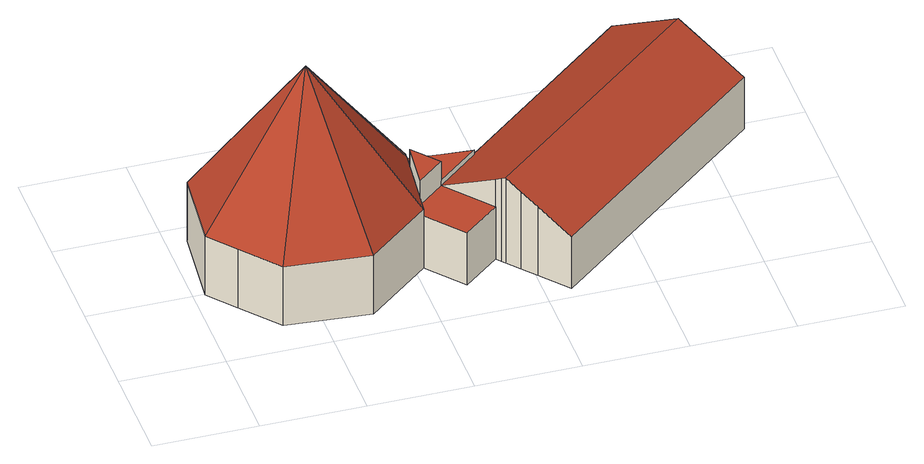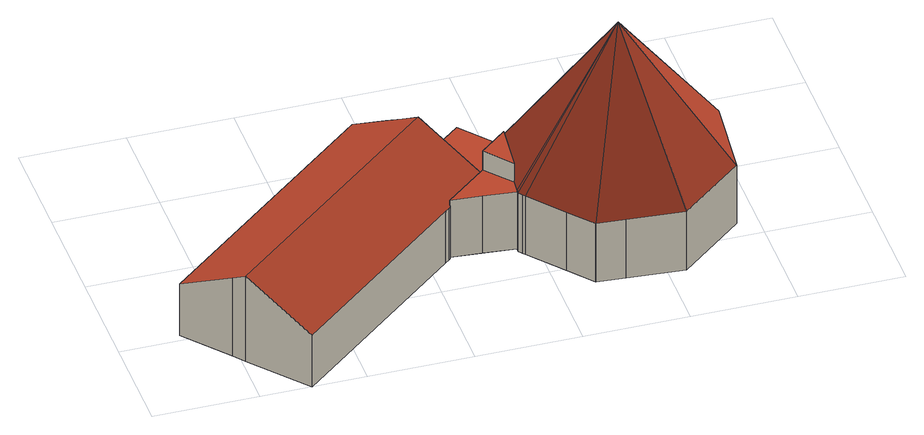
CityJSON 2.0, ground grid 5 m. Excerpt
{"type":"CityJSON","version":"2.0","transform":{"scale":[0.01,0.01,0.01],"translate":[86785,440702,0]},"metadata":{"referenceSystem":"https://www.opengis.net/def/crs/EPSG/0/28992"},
"CityObjects":{
"building1":{"type":"Building","attributes":{"TerrainHeight":-0.37,"bron_geo":"Lidar 15-30 punten - nov. 2008","bron_tex":"UltraCAM-X 10cm juni 2008","status":"1","voll_tex":"complete"},"geometry":[{"type":"MultiSurface","lod":"2","boundaries":[[[0,1,2,3,4]],[[5,6,7]],[[8,9,10,11,12]],[[13,14,15,16,17,18,19,20,21,22,23]],[[24,25,26,27,28,16,15]],[[29,30,31]],[[30,29,32]],[[32,29,33,34]],[[29,35,33]],[[29,36,35]],[[29,37,38,36]],[[39,37,29,40,41]],[[29,42,43,44,40]],[[42,29,45,46]],[[29,31,45]],[[47,48,49,50,51,52,53,54,55,56,57,58,59,60,61,62,63,64,65]],[[30,63,62,31]],[[32,64,63,30]],[[34,66,64,32]],[[33,65,66,34]],[[35,47,65,33]],[[36,48,47,35]],[[38,67,48,36]],[[37,68,67,38]],[[39,49,68,37]],[[41,69,49,39]],[[40,70,69,41]],[[44,71,70,40]],[[43,51,71,44]],[[42,51,43]],[[46,72,51,42]],[[45,52,72,46]],[[31,62,52,45]],[[3,52,73,4]],[[2,74,52,3]],[[1,53,74,2]],[[0,23,22,1]],[[6,73,75,7]],[[5,0,4,6]],[[7,11,10,5]],[[11,75,62,12]],[[8,61,60,9]],[[12,62,61,8]],[[21,76,53,22]],[[20,54,76,21]],[[19,77,54,20]],[[18,55,77,19]],[[17,56,55,18]],[[16,78,56,17]],[[14,79,80,15]],[[13,60,79,14]],[[23,10,9,13]],[[28,81,78,16]],[[27,82,81,28]],[[26,58,82,27]],[[25,59,58,26]],[[24,83,59,25]],[[15,80,83,24]]],"semantics":{"surfaces":[{"type":"RoofSurface"},{"type":"GroundSurface"},{"type":"WallSurface"}],"values":[0,0,0,0,0,0,0,0,0,0,0,0,0,0,0,1,2,2,2,2,2,2,2,2,2,2,2,2,2,2,2,2,2,2,2,2,2,2,2,2,2,2,2,2,2,2,2,2,2,2,2,2,2,2,2,2,2,2]}}]}
},
"vertices":[
[1182,592,316],[1389,764,316],[1239,778,316],[1084,794,316],[1076,720,316],[1182,592,421],[1076,720,421],[1051,482,421],[1189,223,289],[1366,370,289],[1182,592,289],[1051,482,289],[1042,399,289],[1366,370,441],[1387,345,458],[1401,329,469],[2481,1230,469],[2255,1500,285],[1417,799,286],[1398,783,286],[1390,776,286],[1389,769,289],[1389,764,291],[1182,592,290],[1453,266,426],[1511,196,379],[1624,60,286],[2705,962,286],[2525,1177,433],[571,653,1043],[729,140,324],[1042,399,324],[320,177,325],[55,495,324],[167,360,324],[98,903,324],[413,1164,324],[822,1130,324],[687,1142,324],[823,1130,324],[1061,842,324],[921,1012,324],[1085,813,325],[1085,813,324],[1071,831,324],[1084,794,324],[1084,798,324],[98,903,0],[413,1164,0],[823,1130,0],[1061,843,0],[1085,813,0],[1084,794,0],[1389,764,0],[1390,776,0],[1417,799,0],[2255,1500,0],[2705,963,0],[1624,60,0],[1511,196,0],[1366,370,0],[1189,223,0],[1042,399,0],[729,140,0],[320,177,0],[55,495,0],[167,360,0],[687,1142,0],[822,1130,0],[921,1012,0],[1061,842,0],[1071,831,0],[1084,798,0],[1076,720,0],[1239,778,0],[1051,482,0],[1389,769,0],[1398,783,0],[2481,1230,0],[1387,345,0],[1401,329,0],[2525,1177,0],[2705,962,0],[1453,266,0]
]}
